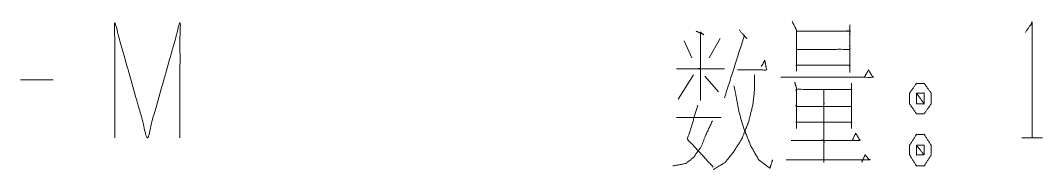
# Model space of a CAD drawing. Header units: millimetres. Extents: x 0 to 420, y 0 to 297.
# Drawn here: x 317.16 to 338.2, y 74.09 to 77.16 of the extents above; entities that cross this region are included whole.
import ezdxf

# ---------------------------------------------------------------- set-up
doc = ezdxf.new("R2010")
doc.units = ezdxf.units.MM
doc.layers.add('101', color=7, linetype='Continuous', true_color=0xffffff)

msp = doc.modelspace()

# ---------------------------------------------------------------- linework, layer by layer
at = {"layer": '101', "color": 72, "linetype": 'Continuous', "lineweight": 18}
for p, q in [((331.566, 76.79), (331.336, 76.39)), ((330.823, 76.74), (330.982, 76.39)), ((331.018, 76.04), (330.699, 75.54)), ((331.247, 76.015), (331.53, 75.69)), ((317.836, 75.94), (317.164, 75.94)), ((330.664, 75.165), (331.583, 75.165)), ((337.776, 74.74), (338.201, 74.74))]:
    msp.add_line(p, q, dxfattribs=at)
for points, knots in [([(319.105, 74.74), (319.105, 77.115), (319.777, 74.74), (320.448, 77.115), (320.448, 74.74)], [0, 0, 0.245192, 0.5, 0.754808, 1, 1]), ([(333.047, 77.14), (333.135, 76.965), (333.135, 76.115), (333.135, 76.24), (334.231, 76.24), (334.231, 76.09), (334.231, 77.065), (334.231, 76.94), (333.135, 76.94), (334.231, 76.94), (334.231, 76.565), (333.135, 76.565)], [0, 0, 0.027308, 0.145701, 0.163112, 0.315749, 0.336642, 0.472446, 0.489857, 0.642494, 0.795131, 0.847363, 1, 1]), ([(337.847, 76.915), (337.988, 77.115), (337.988, 74.74)], [0, 0, 0.093492, 1, 1]), ([(331.071, 76.94), (331.23, 76.865), (331.159, 76.915), (331.159, 75.515), (331.159, 76.165), (330.664, 76.165), (331.654, 76.165)], [0, 0, 0.046313, 0.069116, 0.437815, 0.608998, 0.739332, 1, 1]), ([(331.954, 76.965), (332.113, 76.79), (332.06, 76.84), (331.654, 75.565)], [0, 0, 0.143534, 0.187767, 1, 1]), ([(331.919, 76.14), (332.52, 76.14), (332.485, 76.34), (332.414, 76.215)], [0, 0, 0.634148, 0.848463, 1, 1]), ([(332.273, 76.04), (332.273, 75.74), (332.237, 75.415), (332.149, 75.065), (332.007, 74.715), (331.848, 74.465), (331.672, 74.24), (331.424, 74.09)], [0, 0, 0.134098, 0.280225, 0.441582, 0.610313, 0.742764, 0.870659, 1, 1]), ([(332.817, 75.99), (334.708, 75.99), (334.62, 76.14), (334.531, 75.99)], [0, 0, 0.844514, 0.922255, 1, 1]), ([(331.848, 75.815), (331.901, 75.565), (331.954, 75.265), (332.06, 74.915), (332.202, 74.565), (332.361, 74.29), (332.591, 74.115), (332.644, 74.29)], [0, 0, 0.122113, 0.267686, 0.442434, 0.622809, 0.774611, 0.912622, 1, 1]), ([(333.1, 75.89), (333.135, 75.765), (333.135, 74.94), (333.135, 75.065), (334.266, 75.065), (334.266, 74.94), (334.266, 75.865), (334.266, 75.74), (333.135, 75.74), (333.135, 75.39), (334.266, 75.39), (333.701, 75.39), (333.701, 75.74), (333.701, 74.24), (333.701, 74.69), (333.029, 74.69), (334.443, 74.69), (334.355, 74.84), (334.284, 74.69)], [0, 0, 0.011506, 0.084582, 0.095654, 0.195851, 0.206923, 0.288856, 0.299928, 0.400126, 0.431127, 0.531325, 0.581424, 0.612426, 0.745291, 0.785151, 0.844643, 0.969891, 0.985312, 1, 1]), ([(335.765, 75.865), (335.606, 75.865), (335.465, 75.665), (335.465, 75.44), (335.606, 75.24), (335.765, 75.24), (335.906, 75.44), (335.906, 75.665), (335.765, 75.865)], [0, 0, 0.091012, 0.231146, 0.359871, 0.500007, 0.591019, 0.731148, 0.859873, 1, 1]), ([(335.606, 75.44), (335.765, 75.44), (335.606, 75.665), (335.606, 75.44)], [0, 0, 0.241164, 0.658904, 1, 1]), ([(335.765, 75.44), (335.765, 75.665), (335.606, 75.665)], [0, 0, 0.585813, 1, 1]), ([(331.106, 75.415), (330.894, 74.715), (331.424, 74.14)], [0, 0, 0.483241, 1, 1]), ([(331.406, 75.09), (331.265, 74.79), (331.177, 74.565), (331.018, 74.34), (330.859, 74.215), (330.593, 74.165)], [0, 0, 0.251052, 0.434035, 0.642623, 0.795758, 1, 1]), ([(335.906, 74.59), (335.765, 74.815), (335.606, 74.815), (335.465, 74.59), (335.465, 74.39), (335.606, 74.165), (335.765, 74.165), (335.906, 74.39), (335.906, 74.59)], [0, 0, 0.149197, 0.238512, 0.387715, 0.500002, 0.649203, 0.738518, 0.887713, 1, 1]), ([(335.606, 74.59), (335.606, 74.39), (335.765, 74.39)], [0, 0, 0.556976, 1, 1]), ([(335.765, 74.59), (335.606, 74.59), (335.765, 74.39), (335.765, 74.59)], [0, 0, 0.258824, 0.674604, 1, 1]), ([(332.923, 74.29), (334.637, 74.29), (334.549, 74.39), (334.478, 74.24)], [0, 0, 0.851379, 0.917654, 1, 1])]:
    msp.add_open_spline(points, degree=1, knots=knots, dxfattribs=at)

doc.saveas('drawing.dxf')
